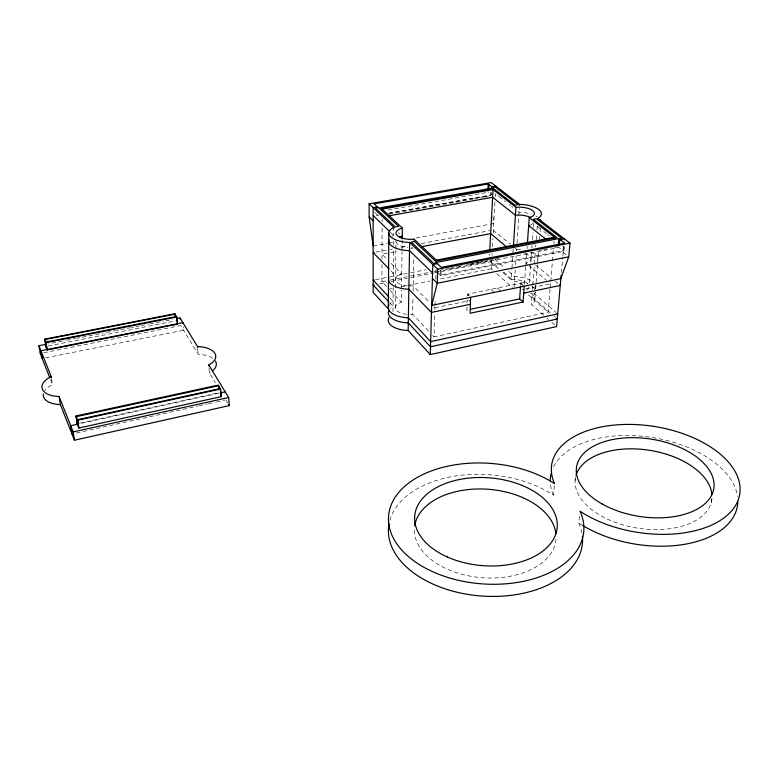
<?xml version="1.0" encoding="UTF-8"?>
<svg xmlns="http://www.w3.org/2000/svg" width="779" height="779" viewBox="0 0 779 779"><rect width="100%" height="100%" fill="white"/><g stroke="black" fill="none" stroke-linecap="round" stroke-linejoin="round"><path stroke-width="0.58" stroke-dasharray="3.9 2.92" d="M386.647 286.74L381.895 281.716L381.963 264.587M381.983 259.397L382.109 226.611M382.129 221.811L382.138 219.415M392.986 311.619L393.21 287.47M393.259 282.777L393.57 249.621M393.609 245.268L393.648 241.324M392.041 236.368A21.393 9.221 0.7 0 1 393.707 235.394L393.755 229.338M395.265 308.202L395.878 250.078M395.888 248.881L395.956 241.714A14.265 6.154 0.7 0 0 407.787 247.41M406.716 314.307A13.827 6.583 0.8 0 1 395.528 309.059A13.827 6.583 0.8 0 1 401.341 302.281L401.497 290.07M401.526 288.318L402.013 251.617M402.032 250.429L402.168 239.747M428.577 331.075L412.646 314.239L412.977 296.546M413.084 291.18L413.727 256.963M550.071 289.136L548.134 312.155L434.059 336.869L434.75 313.324M434.857 309.662L434.916 307.822L433.864 306.751M434.984 305.436L435.159 299.477M435.753 279.233L436.036 269.709M440.339 270.225L440.184 275.045L563.032 250.624L563.451 245.921M564.385 246.651L563.967 251.344L441.002 275.824L441.196 269.797M466.913 303.002L467.049 300.071L468.695 301.648M467.244 295.796L467.312 294.189L520.752 283.176L522.495 284.695M467.001 306.907L466.855 310.061L468.491 311.649M490.673 192.238L490.507 195.286L389.373 213.261M491.5 194.507L491.617 192.306M489.475 255.541L489.563 253.866M492.62 270.001L491.237 268.774L491.724 260.108M491.997 255.142L492.085 253.487M492.455 246.816L492.922 238.432M493.204 233.359L494.986 201.255M495.23 196.873L495.405 193.815L497.479 195.432M527.821 283.809A13.467 6.144 3.2 0 0 511.209 279.817L511.871 269.583M511.988 267.869L512.777 255.794M513.234 248.725L513.001 252.318L510.274 250.03M514.072 287.032L515.221 269.846M515.562 264.733L516.136 256.145M516.477 250.965L516.594 249.231L515.377 248.219M516.993 243.262L519.33 208.334M520.586 285.465L520.752 283.176M524.471 284.121L525.728 266.71M525.854 264.948L526.672 253.496M527.023 248.657L527.198 246.232M529.311 282.855L530.733 263.604M530.82 262.396L531.531 252.756M531.891 247.936L532.067 245.521M532.515 239.504L533.05 232.269M533.411 227.449L533.673 223.826M543.771 315.242L531.336 304.238L532.184 293.079M532.447 289.535L532.709 286.088M532.797 284.939L534.297 265.162M534.384 263.993L535.3 251.87M535.67 247.021L535.855 244.596M536.225 239.747L536.585 234.898M536.955 230.048L537.267 225.92M534.813 299.506L535.387 292.115A20.157 9.26 3.2 0 1 531.901 296.809L551.25 313.733M535.611 289.136L537.529 264.266M537.627 263.059L538.562 251.004M539.487 238.939L539.672 236.534M540.051 231.704L540.324 228.091M550.217 287.344L550.519 283.751L549.331 282.758M550.724 281.355L552.34 262.163M552.438 260.965L553.548 247.78M553.918 243.34L554.093 241.295M561.386 272.669L562.759 257.197M562.866 256.009L563.714 246.505M389.812 520.362A97.278 60.772 4.5 0 1 455.676 475.988A97.278 60.772 4.5 0 1 553.431 495.152L554.521 483.642M575.116 480.419L575.477 476.991M581.952 533.128A97.278 60.772 4.5 0 0 578.739 522.923L579.634 514.724M711.198 502.621L712.025 497.985M76.42 433.007L101.815 427.369M102.916 427.126L140.872 418.712M143.015 418.235L197.944 406.063M199.112 405.801L207.282 403.989M208.441 403.736L215.413 402.188M216.572 401.935L224.664 400.143M79.507 423.24L218.802 392.694L219.084 393.171L79.643 423.757M434.916 307.822L467.001 301.142M522.047 289.681L523.819 289.311M525.591 288.941L550.519 283.751M45.649 357.843L183.601 330.267L183.289 326.946M388.38 289.34L393.775 288.269M401.312 286.76L406.667 285.689M407.738 285.474L430.066 281.005M440.593 278.901L491.237 268.774M48.162 345.993L175.518 320.919M459.591 266.204L461.966 265.736M470.273 264.091L473.836 263.39M475.024 263.156L478.579 262.455M479.767 262.221L483.331 261.52M484.519 261.286L488.082 260.576M489.27 260.342L494.013 259.407M495.201 259.173L498.764 258.472M539.126 250.507L542.681 249.806M543.869 249.572L547.433 248.871M554.551 247.459L558.115 246.758M381.895 281.716L388.799 280.352M389.948 280.128L409.364 276.302M410.494 276.078L428.557 272.514M434.156 271.404L436.396 270.965M440.856 270.079L443.085 269.641M446.425 268.989L449.756 268.327M450.866 268.112L454.176 267.45M456.397 267.012L461.908 265.931M466.3 265.064L469.591 264.412M470.691 264.198L473.973 263.545M476.154 263.117L479.426 262.474M480.516 262.26L482.688 261.822M484.859 261.393L487.031 260.965M436.659 271.657L559.03 247.479L563.967 251.344M379.743 283.741L386.764 282.358M391.155 281.482L407.544 278.239M410.796 277.597L433.436 273.117M434.507 272.913L491.637 261.608L499.096 268.132M43.838 352.751L177.398 326.245M177.953 326.128L180.757 325.573L198.187 354.318A22.104 11.188 -4.8 0 1 212.91 358.428M48.016 343.928L48.619 343.812M51.998 343.149L64.365 340.715M66.605 340.277L75.534 338.524M76.644 338.31L79.984 337.648M82.204 337.219L103.179 333.1M106.46 332.448L115.204 330.734M116.295 330.52L118.476 330.092M120.648 329.663L130.405 327.755M131.485 327.54L133.647 327.112M135.799 326.693L140.113 325.846M141.184 325.632L148.701 324.161M149.763 323.947L163.629 321.221M165.742 320.812L172.734 319.439M375.702 279.622L387.903 277.227M390.104 276.798L407.621 273.351M410.884 272.708L426.045 269.738M375.731 252.143L388.088 249.816M390.318 249.397L392.538 248.978M401.428 247.303L408.06 246.047M421.254 243.564L488.589 230.876M489.076 230.788L490.03 230.603M492.912 230.068L510.518 244.187M387.426 253.156L382.002 254.178L387.504 259.758M390.795 252.513L397.504 251.247M410.835 248.715L413.045 248.297M373.151 246.028L387.484 243.35M388.682 243.126L395.839 241.792M416.142 238.004L493.75 223.534L492.805 215.296M389.296 214.069L461.947 201.138M463.145 200.924L472.668 199.229M473.866 199.015L483.389 197.321M484.577 197.106L489.348 196.259M387.961 210.009L488.579 192.218M388.38 213.212L491.89 194.808L487.82 191.624M376.286 215.588L378.672 215.17M497.732 195.636L498.521 196.24M499.037 196.649L501.949 198.918M504.344 200.787L505.552 201.722M509.193 204.565L510.411 205.51M511.637 206.464L512.864 207.428M517.821 211.284L519.067 212.258A20.829 8.588 2.8 0 1 531.288 214.128M537.228 226.416L542.505 230.526M543.839 231.567L546.507 233.651M547.851 234.693L549.205 235.745M562.74 246.3L563.665 247.021M563.188 252.435L568.748 256.817M535.67 265.055L551.425 278.132M555.466 281.482L557.852 283.468M527.393 264.383L525.981 263.185A13.642 5.969 3 0 0 524.501 253.341M528.824 265.571L546.342 280.245M494.665 259.193L504.052 267.343M508.775 271.443L514.763 276.633A20.205 9.221 3.2 0 1 533.177 282.134M533.537 292.923L555.953 312.369M520.499 283.235L523.985 286.263M503.75 272.202L514.432 281.54A20.157 9.26 3.2 0 1 527.412 283.984M554.336 316.43L555.505 317.452M490.536 261.715L498.667 268.833M502.806 272.455L511.209 279.817M528.396 294.871L548.134 312.155M496.788 273.682L512.485 287.568M546.936 318.036L548.533 319.448M551.736 322.292L554.969 325.145M497.304 288.016L500.712 291.083M490.926 289.33L494.305 292.417M467.575 294.141L469.221 295.708M467.312 294.189L468.958 295.757M398.536 232.668L399.763 233.836M468.763 300.042L470.409 301.619M374.777 212.346L378.575 215.978M437.847 272.796L441.002 275.824M390.454 232.259L393.707 235.394M390.99 263.292L401.711 274.159A14.012 6.407 0.8 0 0 396.784 282.086A14.012 6.407 0.8 0 0 413.182 285.786L429.891 302.719M391.214 271.15L393.346 273.332A21.014 9.611 0.8 0 0 390.357 275.493M390.26 290.567L401.341 302.281M432.676 335.418L434.059 336.869M389.938 298.065L393.083 301.424A20.731 9.884 0.8 0 0 390.133 303.654M389.899 303.08L393.035 306.459A20.682 9.932 0.9 0 0 390.717 308.085M209.015 367.912L209.415 372.839L215.432 382.762M225.813 399.88L227.76 403.094M50.499 379.529L52.475 384.544A23.321 11.773 -8.3 0 0 44.87 390.513M51.521 378.575L52.475 384.544M197.681 348.505L198.187 354.318M412.646 314.239A13.827 6.583 0.8 0 1 410.367 314.404M528.97 287.032A13.467 6.144 3.2 0 1 525.611 290.372M530.781 293.323A20.088 9.329 3.3 0 1 531.336 304.238M532.106 286.516A20.157 9.26 3.2 0 1 534.813 289.486M412.763 247.449A14.265 6.154 0.7 0 1 411.555 247.508M533.313 222.95A13.886 5.726 2.8 0 1 530.353 225.053M535.66 215.871A20.829 8.588 2.8 0 1 537.364 216.864M530.889 252.036A20.468 8.958 3 0 1 536.867 261.9M516.594 249.231A20.468 8.958 3 0 1 522.047 249.679M535.485 285.182A20.205 9.221 3.2 0 1 535.134 289.077M210.457 372.245A22.104 11.188 -4.8 0 1 209.415 372.839M582.741 525.484A94.6 53.994 9.1 0 1 578.739 522.923M553.431 495.152A94.6 53.994 9.1 0 1 550.364 483.35M553.567 466.816A94.6 53.994 9.1 0 1 652.773 437.564A94.6 53.994 9.1 0 1 737.547 496.525M711.938 498.55A69.058 39.388 9.1 0 1 637.923 528.211A69.058 39.388 9.1 0 1 575.515 477.43M556.031 539.146A71.016 44.325 4.5 0 1 481.87 577.687A71.016 44.325 4.5 0 1 414.428 528.113"/><path stroke-width="1.17" d="M382.177 210.106L382.177 209.113L493.058 189.57L515.941 207.331A13.934 5.677 2.8 0 1 532.7 210.612A13.934 5.677 2.8 0 1 529.243 217.653L527.451 242.6M388.312 307.695L388.848 233.116M393.765 228.831L393.775 227.312L369.119 203.806L491.189 182.559L519.593 204.4A20.906 8.511 2.8 0 1 538.756 209.522A20.906 8.511 2.8 0 1 537.831 218.422L537.763 219.425M402.188 238.559L402.324 228.101L382.177 209.113M561.172 275.055L556.596 326.586L430.281 354.591L408.157 330.5L409.647 242.444A21.481 9.144 0.7 0 1 390.746 236.874A21.481 9.144 0.7 0 1 393.775 227.312M414.038 240.185L414.058 239.163A14.314 6.096 0.7 0 1 397.29 235.638A14.314 6.096 0.7 0 1 402.324 228.101M430.281 354.591L432.793 264.529L437.311 263.643M436.289 261.189L436.318 260.137L414.058 239.163M409.647 242.444L437.691 269.193L437.262 283.244L431.654 305.397L560.861 278.619L568.748 256.817L569.994 243.136L537.831 218.422M470.613 297.325L470.127 313.246L523.099 302.018L524.238 286.214M487.936 189.433L488.219 183.951L374.115 203.845L378.594 208.081L493.341 187.914L488.219 183.951M488.754 188.937L488.988 184.555M491.792 189.015L491.909 186.814L495.834 186.132L495.746 187.573M492.182 189.316L492.299 187.116M489.748 250.517L493.058 189.57M513.39 246.33L515.941 207.331M519.525 205.383L519.593 204.4M523.099 302.018L519.642 298.941L520.508 286.614M554.346 238.228L554.434 237.206L529.243 217.653M558.319 244.421L558.825 238.578L436.094 262.484L441.274 267.382L564.697 243.126L558.825 238.578M559.234 245.142L559.741 239.289M564.298 239.854L564.395 238.832L560.208 239.65M46.204 344.289L38.95 345.71L51.2 376.578A23.419 11.695 -8.1 0 0 42.368 389.169A23.419 11.695 -8.1 0 0 59.116 396.521L60.392 404.613L74.433 440.213L229.289 405.606L228.695 397.504L208.772 364.952A22.192 11.12 -4.7 0 0 214.838 353.276A22.192 11.12 -4.7 0 0 197.515 346.558L180.046 317.998L176.677 318.66M78.874 428.022L221.178 396.647L220.593 389.033L218.208 385.108L75.972 415.986L77.14 423.757L78.874 428.022L77.705 420.232L75.972 415.986M59.116 396.521L73.158 431.907L228.695 397.504M77.705 420.232L220.593 389.033M77.345 424.263L70.704 425.724L71.98 433.991M220.233 392.918L225.219 391.818L225.287 392.83M470.282 304.287L431.459 312.418L408.858 289.243A21.014 9.611 0.8 0 1 388.984 277.402M523.741 293.099L560.247 285.455L559.653 284.958M470.37 309.321L519.642 298.941M568.748 256.817L437.262 283.244L432.403 278.512M437.691 269.193L569.994 243.136M374.173 284.841L373.16 285.046L388.857 301.96M45.786 346.46L47.198 349.956L177.476 324.171L176.794 317.004L174.827 313.771L44.607 339.157L45.951 346.879M38.95 345.71L40.226 353.471L41.423 353.228M44.607 339.157L46.029 342.633L176.794 317.004M374.173 279.924L373.16 280.119L388.896 296.955M436.318 260.137L554.434 237.206M436.503 262.874L433.679 263.419L411.293 242.133L414.594 241.519L435.442 261.228L556.917 237.614L533.245 219.279L536.303 218.704L561.902 238.423L559.283 238.929M44.783 339.576L175.071 314.161M374.183 252.435L373.16 252.63L389.101 268.979M421.877 246.631L490.663 233.603L506.214 246.631M388.809 215.832L492.64 197.291L515.425 215.218A13.886 5.726 2.8 0 1 530.781 217.662M377.348 206.902L373.151 207.642L373.16 292.388L387.903 308.435M378.029 207.545L375.4 208.012L395.391 227.02L398.624 226.436L379.918 208.743L493.759 188.703L515.085 205.218L518.093 204.673L495.142 186.989L492.688 187.418M546.439 239.62L528.668 225.647A13.886 5.726 2.8 0 0 529.535 225.365M557.131 313.392L557.725 313.908L430.641 341.601L408.371 317.783A20.731 9.884 0.8 0 1 389.13 304.94M556.683 318.484L557.277 319.001L430.495 346.811L408.293 322.886A20.682 9.932 0.9 0 1 389.091 309.984M373.151 215.53L389.383 231.217M432.559 272.942L409.501 250.663A21.393 9.221 0.7 0 1 388.994 239.942M369.119 203.806L369.149 216.864L373.151 220.759M228.627 404.525L229.289 405.606M177.476 324.171L176.482 316.488L45.805 342.078L46.974 349.391M221.178 396.647L220.311 388.555L77.491 419.715L78.669 427.505M40.226 353.471L49.846 377.873M42.222 358.535L40.946 350.735L182.899 322.662L182.987 323.616M46.029 342.633L47.198 349.956M51.2 376.578L51.365 377.581M73.158 431.907L74.433 440.213M77.423 424.438L76.245 416.658L218.587 385.732L218.763 387.903M369.149 216.864L373.151 246.028M174.827 313.771L175.061 316.157M180.046 317.998L180.134 318.952M197.515 346.558L197.603 347.531M208.772 364.952L208.85 365.935M408.157 330.5A20.605 10 0.9 0 1 389.042 317.511M399.539 237.167A14.265 6.154 0.7 0 1 402.217 236.183M540.178 219.62A20.829 8.588 2.8 0 1 540.792 221.44M60.392 404.613A23.321 11.773 -8.3 0 1 43.371 393.931M215.393 361.018A22.104 11.188 -4.8 0 1 212.365 370.931M737.84 501.705A94.6 53.994 9.1 0 1 682.453 544.648A94.6 53.994 9.1 0 1 582.741 525.484M550.266 480.964A94.6 53.994 9.1 0 1 551.065 473.778M582.4 536.361A97.278 60.772 4.5 0 1 482.766 596.11A97.278 60.772 4.5 0 1 389.033 523.663M575.993 475.482A69.058 39.388 9.1 0 1 647.349 449.97A69.058 39.388 9.1 0 1 711.928 494.431M414.681 525.893A71.016 44.325 4.5 0 1 485.882 489.124A71.016 44.325 4.5 0 1 555.914 533.479M653.464 426.327A95.165 53.615 8.9 0 0 554.521 483.642A97.901 60.382 4.4 0 0 397.047 494.577A97.901 60.382 4.4 0 0 479.406 583.646A97.901 60.382 4.4 0 0 580.024 511.219A95.165 53.615 8.9 0 0 731.647 510.868A95.165 53.615 8.9 0 0 653.464 426.327M601.972 503.886A69.477 39.106 8.9 0 0 713.262 491.052A69.477 39.106 8.9 0 0 620.308 438.343A69.477 39.106 8.9 0 0 601.972 503.886M447.253 556.956A71.464 44.033 4.4 0 0 557.199 527.334A71.464 44.033 4.4 0 0 453.397 480.925A71.464 44.033 4.4 0 0 447.253 556.956"/></g></svg>
